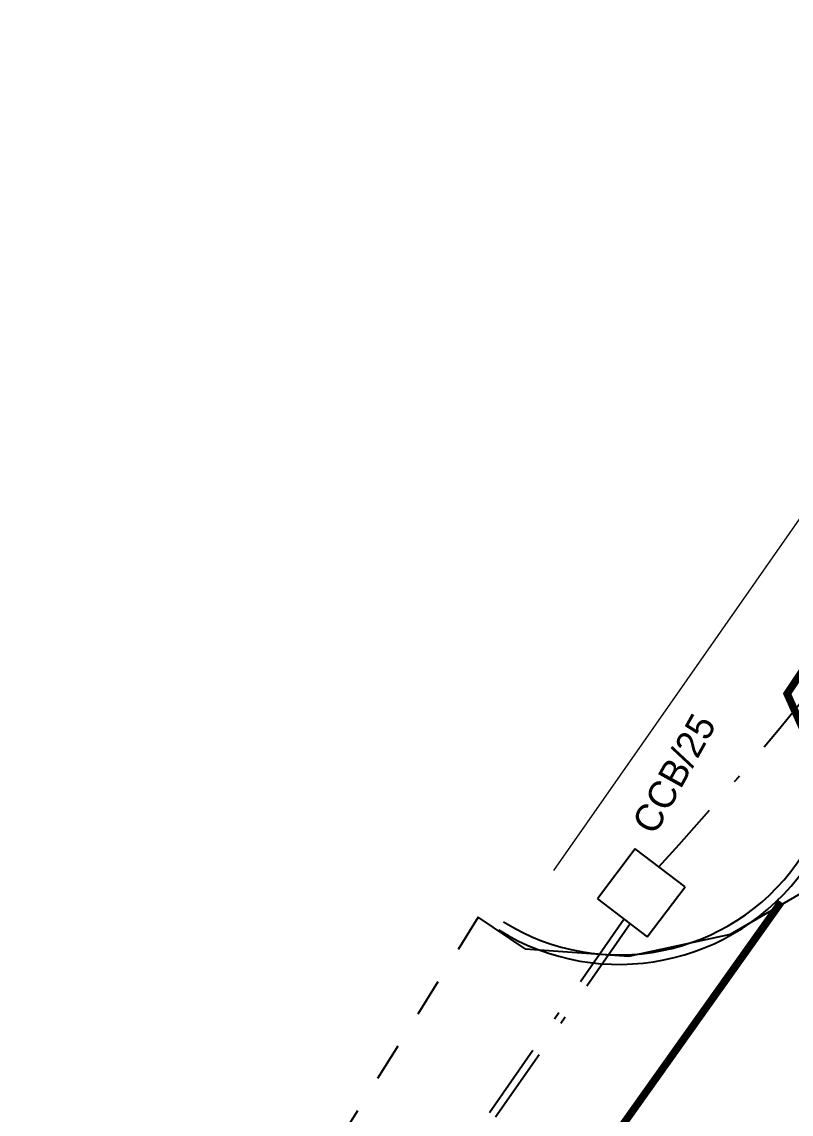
# Model space of a CAD drawing. Extents: x 421500 to 422711, y 436000 to 437000.
# Drawn here: x 421924.62 to 421934.74, y 436493.65 to 436508.03 of the extents above; entities that cross this region are included whole.
import ezdxf

# ---------------------------------------------------------------- set-up
doc = ezdxf.new("R2010")
doc.units = 0
for name, pattern in [('1004', [6, 4, -2]), ('1009', [0.9, 0.6, -0.3]), ('716709-ExBase$0$BLIP', [1, 0.5, -0.5]), ('XREF UTC_716709_AJB_1b$0$DASHDOT1', [2, 1, -0.5, 0, -0.5])]:
    doc.linetypes.add(name, pattern=pattern)
doc.layers.get('0').update_dxf_attribs({"color": 210})
doc.layers.add('716709-ExBase$0$LCCWalls', color=4, linetype='Continuous', lineweight=0)
for name, color, linetype in [('716709-ExBase$0$OS-Join', 8, 'Continuous'), ('716709-ExBase$0$OS-JoinV', 8, '716709-ExBase$0$BLIP'), ('716709-ExBase$0$XC-LCCCarriageway', 251, 'Continuous'), ('Lines', 1, 'Continuous'), ('Pr-Kerb', 2, 'Continuous'), ('Pr-KerbEdge', 8, 'Continuous'), ('XREF UTC_716709_AJB_1b$0$du-UTCBOX', 42, 'Continuous'), ('XREF UTC_716709_AJB_1b$0$du-UTCDUCT-C1', 42, 'XREF UTC_716709_AJB_1b$0$DASHDOT1'), ('XREF UTC_716709_AJB_1b$0$du-UTCDUCT-F1', 42, 'XREF UTC_716709_AJB_1b$0$DASHDOT1'), ('XREF UTC_716709_AJB_1b$0$du-UTCTEXT', 42, 'Continuous')]:
    doc.layers.add(name, color=color, linetype=linetype)
doc.styles.add('XREF UTC_716709_AJB_1b$0$Standard', font='txt')

# ---------------------------------------------------------------- blocks, each defined once
blk = doc.blocks.new('XREF UTC_716709_AJB_1b$0$CCB')
for p, q in [((-0.4125, 0.4125), (-0.4125, -0.4125)), ((0.4125, 0.4125), (-0.4125, 0.4125)), ((0.4125, -0.4125), (0.4125, 0.4125)), ((-0.4125, -0.4125), (0.4125, -0.4125))]:
    blk.add_line(p, q)
blk = doc.blocks.new('XREF UTC_716709_AJB_1b$0$e_tag')
blk.add_line((-0.5, -0.7), (0.5, 0.7))

msp = doc.modelspace()

# ---------------------------------------------------------------- linework, layer by layer
at = {"layer": '716709-ExBase$0$LCCWalls', "flags": 128}
msp.add_lwpolyline([(421931.614, 436496.856), (421936.029, 436503.172), (421939.557, 436508.097), (421934.826, 436515.918), (421929.993, 436523.888), (421925.489, 436531.249), (421919.847, 436540.209), (421915.544, 436542.611), (421910.958, 436545.115)], dxfattribs=at)
msp.add_lwpolyline([(421931.614, 436496.856), (421936.029, 436503.172), (421939.557, 436508.097), (421934.826, 436515.918), (421929.993, 436523.888), (421925.489, 436531.249), (421919.847, 436540.209), (421915.544, 436542.611), (421910.958, 436545.115)], dxfattribs=at)
at = {"layer": '716709-ExBase$0$OS-Join', "flags": 128}
msp.add_lwpolyline([(421931.238, 436495.824), (421930.62, 436496.24)], dxfattribs=at)
at = {"layer": '716709-ExBase$0$OS-JoinV', "flags": 128}
msp.add_lwpolyline([(421930.62, 436496.24), (421926.728, 436489.993)], dxfattribs=at)
at = {"layer": '716709-ExBase$0$XC-LCCCarriageway', "flags": 128}
msp.add_lwpolyline([(421931.238, 436495.824), (421932.603, 436495.728), (421933.94, 436496.02), (421935.327, 436496.826), (421936.371, 436498.043), (421938.647, 436501.557), (421942.541, 436509.675), (421942.849, 436510.472), (421943.228, 436511.828), (421943.435, 436512.749), (421943.783, 436515.267), (421943.802, 436517.809), (421943.055, 436521.832), (421941.585, 436525.65), (421939.118, 436529.717), (421936.158, 436533.441)], dxfattribs=at)
msp.add_lwpolyline([(421931.238, 436495.824), (421932.603, 436495.728), (421933.94, 436496.02), (421935.327, 436496.826), (421936.371, 436498.043), (421938.647, 436501.557), (421942.541, 436509.675), (421942.849, 436510.472), (421943.228, 436511.828), (421943.435, 436512.749), (421943.783, 436515.267), (421943.802, 436517.809), (421943.055, 436521.832), (421941.585, 436525.65), (421939.118, 436529.717), (421936.158, 436533.441)], dxfattribs=at)
at = {"layer": 'Lines', "linetype": '1004', "const_width": 0.1, "flags": 128}
msp.add_lwpolyline([(421935.346, 436497.701), (421934.683, 436499.182), (421935.696, 436500.703)], dxfattribs=at)
at = {"layer": 'Lines', "linetype": '1009', "const_width": 0.1, "flags": 128}
msp.add_lwpolyline([(421934.604, 436496.441), (421927.481, 436486.414)], dxfattribs=at)
at = {"layer": 'Pr-Kerb', "flags": 128}
msp.add_lwpolyline([(421930.886, 436496.074, 0.3966), (421934.918, 436496.883), (421939.585, 436503.452, 0.083402), (421942.764, 436510.011), (421944.99, 436517.613, 0.348047), (421939.393, 436531.423), (421913.742, 436545.971)], format="xyb", dxfattribs=at)
at = {"layer": 'Pr-KerbEdge', "flags": 128}
msp.add_lwpolyline([(421930.952, 436496.18, 0.3966), (421934.816, 436496.955), (421939.483, 436503.525, 0.083402), (421942.644, 436510.046), (421944.87, 436517.648, 0.348047), (421939.332, 436531.314), (421913.681, 436545.862)], format="xyb", dxfattribs=at)
at = {"layer": 'XREF UTC_716709_AJB_1b$0$du-UTCDUCT-C1', "flags": 128}
for points in [[(421932.537, 436496.212), (421927.033, 436488.299)], [(421932.619, 436496.155), (421927.115, 436488.242)]]:
    msp.add_lwpolyline(points, dxfattribs=at)
at = {"layer": 'XREF UTC_716709_AJB_1b$0$du-UTCDUCT-F1', "flags": 128}
msp.add_lwpolyline([(421932.995, 436496.906, 0.034062), (421936.966, 436501.867, 0.034062), (421940.226, 436507.322, 0.025683), (421942.178, 436511.7, 0.025683), (421943.67, 436516.256)], format="xyb", dxfattribs=at)

# ---------------------------------------------------------------- block references
at = {"layer": 'XREF UTC_716709_AJB_1b$0$du-UTCBOX', "color": 25, "rotation": 322.7446729725464}
msp.add_blockref('XREF UTC_716709_AJB_1b$0$CCB', (421932.765, 436496.562), dxfattribs=at)
at = {"layer": 'XREF UTC_716709_AJB_1b$0$du-UTCTEXT', "xscale": 0.01, "yscale": 0.01, "rotation": 55.18018410400202}
msp.add_blockref('XREF UTC_716709_AJB_1b$0$e_tag', (421932.619, 436496.155), dxfattribs=at)

# ---------------------------------------------------------------- texts
at = {"layer": 'XREF UTC_716709_AJB_1b$0$du-UTCTEXT', "style": 'XREF UTC_716709_AJB_1b$0$Standard'}
msp.add_text('CCB/25', height=0.36, rotation=61, dxfattribs=at).set_placement((421932.944, 436497.307))

doc.saveas('drawing.dxf')
